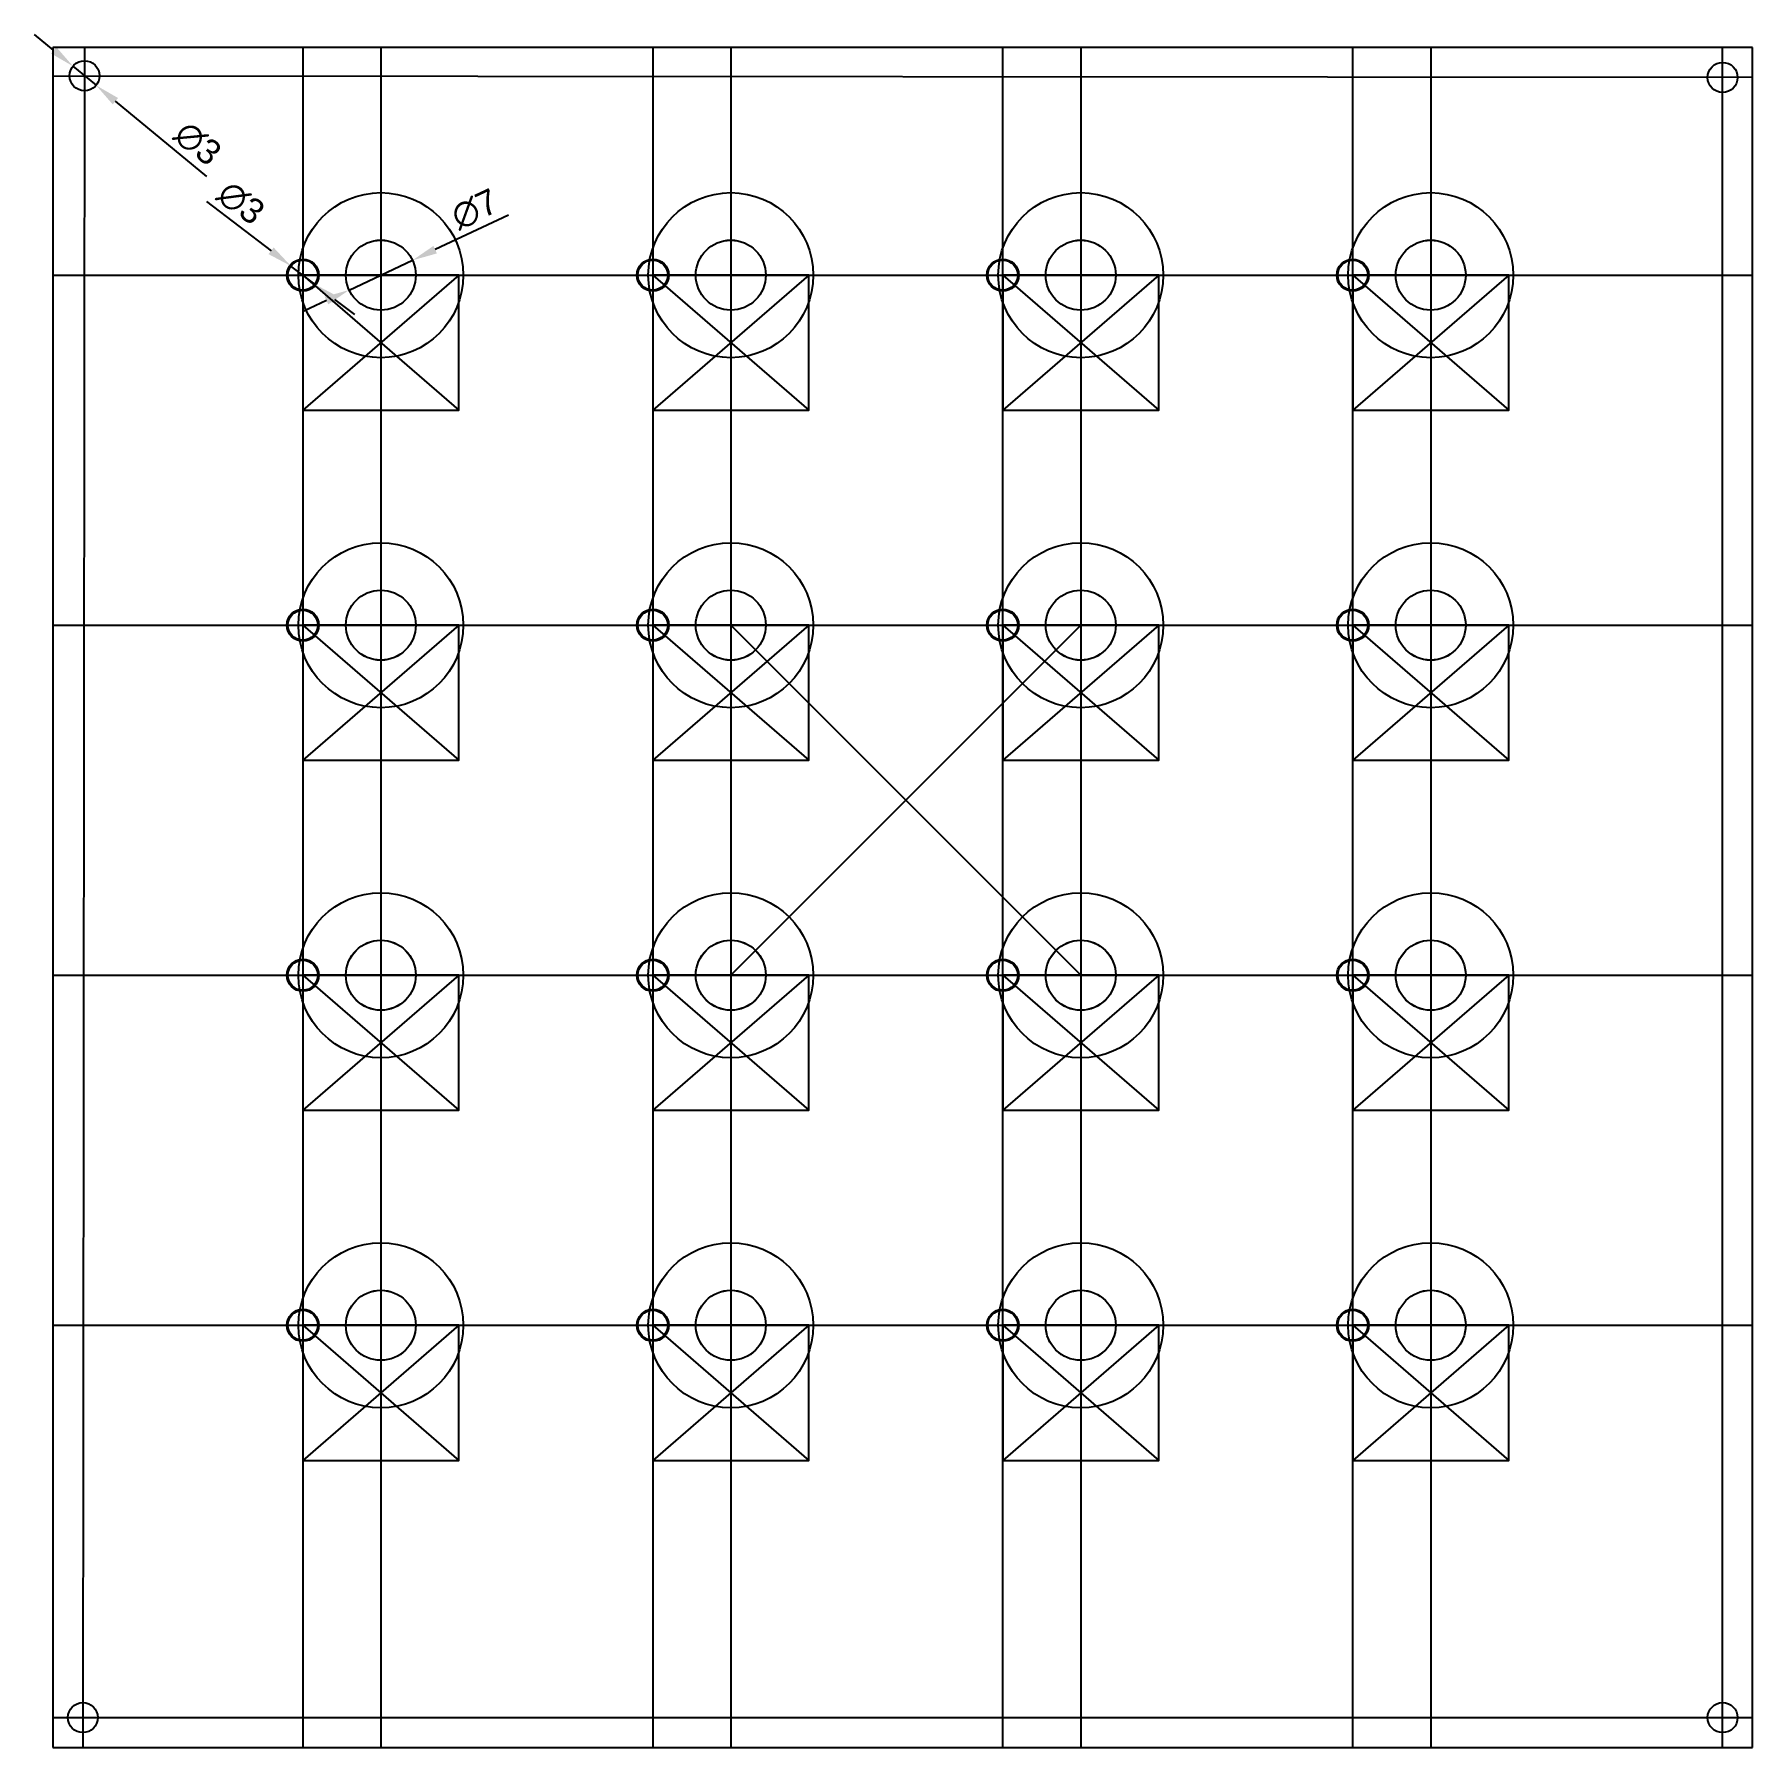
# Model space of a CAD drawing. Header units: millimetres. Extents: x -2 to 170, y 0 to 171.
import ezdxf

# ---------------------------------------------------------------- set-up
doc = ezdxf.new("R2010")
doc.units = ezdxf.units.MM
for name, color, linetype in [('Guide', 7, 'Continuous'), ('Hole', 255, 'Continuous'), ('Parts', 4, 'Continuous')]:
    doc.layers.add(name, color=color, linetype=linetype)
doc.styles.get("Standard").update_dxf_attribs({"font": 'arial.ttf'})
doc.dimstyles.new('ISO-25', dxfattribs={"dimtxt": 2.5, "dimasz": 2.5, "dimexe": 1.25, "dimexo": 0.625, "dimtad": 1, "dimtxsty": 'Standard', "dimcen": 2.5, "dimadec": 0, "dimazin": 0, "dimtfac": 1, "dimtmove": 0, "dimatfit": 3, "dimfxl": 1, "dimarcsym": 0})

# ---------------------------------------------------------------- blocks, each defined once
blk = doc.blocks.new('*U1')
at = {"layer": 'Parts'}
for p, q in [((-7.8, 2.62), (7.8, -10.88)), ((7.8, 2.62), (-7.8, -10.88))]:
    blk.add_line(p, q, dxfattribs=at)
blk.add_lwpolyline([(-7.8, -10.88), (7.8, -10.88), (7.8, 2.62), (-7.8, 2.62)], close=True, dxfattribs=at)
for centre, radius in [((0, 2.62), 8.25), ((0, 2.62), 3.5), ((-7.8, 2.62), 1.6)]:
    blk.add_circle(centre, radius, dxfattribs=at)
blk = doc.blocks.new('*U2')
at = {"layer": 'Parts', "color": 0, "linetype": 'ByBlock', "lineweight": -2, "transparency": 16777216}
for p in [(0, 105), (35, 105), (70, 105), (105, 105), (0, 70), (35, 70), (70, 70), (105, 70), (0, 35), (35, 35), (70, 35), (105, 35), (0, 0), (35, 0), (70, 0), (105, 0)]:
    blk.add_blockref('*U1', p, dxfattribs=at)
blk = doc.blocks.new('*D3')
at = {"layer": 'Defpoints', "color": 0, "transparency": 16777216}
for p in [(35.97, 148.71), (29.63, 145.74)]:
    blk.add_point(p, dxfattribs=at)
at = {"layer": 'Guide', "color": 0, "lineweight": -2, "transparency": 16777216}
for p, q in [((45.58, 153.22), (38.24, 149.78)), ((29.63, 145.74), (35.97, 148.71)), ((27.37, 144.68), (25.1, 143.62))]:
    blk.add_line(p, q, dxfattribs=at)
at = {"layer": 'Guide', "color": 0, "transparency": 16777216}
for points in [[(38.06, 150.15), (38.41, 149.4), (35.97, 148.71)], [(27.19, 145.06), (27.55, 144.31), (29.63, 145.74)]]:
    blk.add_solid(points, dxfattribs=at)
at = {"layer": 'Guide', "color": 0, "transparency": 16777216, "insert": (42.2, 153.81), "char_height": 2.5, "attachment_point": 5, "rotation": 25.1027}
blk.add_mtext('∅7', dxfattribs=at)
blk = doc.blocks.new('*D4')
at = {"layer": 'Defpoints', "color": 0, "transparency": 16777216}
for p in [(2.01, 168.12), (4.32, 166.21)]:
    blk.add_point(p, dxfattribs=at)
at = {"layer": 'Guide', "color": 0, "lineweight": -2, "transparency": 16777216}
for p, q in [((0.08, 169.71), (-1.85, 171.3)), ((2.01, 168.12), (4.32, 166.21)), ((15.4, 157.08), (6.25, 164.62))]:
    blk.add_line(p, q, dxfattribs=at)
at = {"layer": 'Guide', "color": 0, "transparency": 16777216}
for points in [[(0.35, 170.03), (-0.18, 169.39), (2.01, 168.12)], [(6.52, 164.94), (5.99, 164.3), (4.32, 166.21)]]:
    blk.add_solid(points, dxfattribs=at)
at = {"layer": 'Guide', "color": 0, "transparency": 16777216, "insert": (14.49, 160.39), "char_height": 2.5, "attachment_point": 5, "rotation": 320.4947}
blk.add_mtext('∅3', dxfattribs=at)
blk = doc.blocks.new('*U5')
at = {"layer": 'Hole'}
for centre, radius in [((2.9, 0), 3.5), ((-4.9, 0), 1.5)]:
    blk.add_circle(centre, radius, dxfattribs=at)
blk = doc.blocks.new('*U6')
at = {"layer": 'Hole', "color": 0, "linetype": 'ByBlock', "lineweight": -2, "transparency": 16777216}
for p in [(0, 105), (35, 105), (70, 105), (105, 105), (0, 70), (35, 70), (70, 70), (105, 70), (0, 35), (35, 35), (70, 35), (105, 35), (0, 0), (35, 0), (70, 0), (105, 0)]:
    blk.add_blockref('*U5', p, dxfattribs=at)
blk = doc.blocks.new('*D7')
at = {"layer": 'Defpoints', "color": 0, "transparency": 16777216}
for p in [(23.81, 148.14), (26.19, 146.32)]:
    blk.add_point(p, dxfattribs=at)
at = {"layer": 'Hole', "color": 0, "lineweight": -2, "transparency": 16777216}
for p, q in [((15.38, 154.59), (21.82, 149.66)), ((26.19, 146.32), (23.81, 148.14)), ((28.18, 144.8), (30.17, 143.28))]:
    blk.add_line(p, q, dxfattribs=at)
at = {"layer": 'Hole', "color": 0, "transparency": 16777216}
for points in [[(22.08, 149.99), (21.57, 149.33), (23.81, 148.14)], [(28.43, 145.13), (27.93, 144.47), (26.19, 146.32)]]:
    blk.add_solid(points, dxfattribs=at)
at = {"layer": 'Hole', "color": 0, "transparency": 16777216, "insert": (18.81, 154.45), "char_height": 2.5, "attachment_point": 5, "rotation": 322.5925}
blk.add_mtext('∅3', dxfattribs=at)

msp = doc.modelspace()

# ---------------------------------------------------------------- linework, layer by layer
for p, q in [((170, 170), (0, 170)), ((0, 170), (0, 0)), ((170, 0), (170, 170)), ((0, 0), (170, 0))]:
    msp.add_line(p, q)
at = {"layer": 'Guide'}
for p, q in [((25.002, 170), (25.002, 0)), ((32.802, 170), (32.802, 0)), ((60.002, 170), (60.002, 0)), ((67.802, 170), (67.802, 0)), ((95.002, 0), (95.002, 170)), ((102.802, 170), (102.802, 0)), ((130.002, 0), (130.002, 170)), ((137.802, 170), (137.802, 0)), ((0, 147.23), (170, 147.23)), ((0, 112.23), (170, 112.23)), ((0, 77.23), (170, 77.23)), ((0, 42.23), (170, 42.23))]:
    msp.add_line(p, q, dxfattribs=at)
at = {"layer": 'Hole'}
for p, q in [((3.167, 170), (3, 0)), ((167, 0), (167, 170)), ((0, 167.158), (170, 167.009)), ((0, 3), (170, 3))]:
    msp.add_line(p, q, dxfattribs=at)
for centre in [(3.167, 167.167), (167, 167), (3, 3), (167, 3)]:
    msp.add_circle(centre, 1.5, dxfattribs=at)
at = {"layer": 'Parts'}
for p, q in [((102.802, 112.23), (67.802, 77.23)), ((67.802, 112.23), (102.802, 77.23))]:
    msp.add_line(p, q, dxfattribs=at)

# ---------------------------------------------------------------- block references
at = {"layer": 'Hole'}
msp.add_blockref('*U6', (29.902, 42.23), dxfattribs=at)
at = {"layer": 'Parts'}
msp.add_blockref('*U2', (32.802, 39.605), dxfattribs=at)

# ---------------------------------------------------------------- dimensions: what is measured, and where the dimension line sits
at = {"layer": 'Guide'}
dim = msp.add_diameter_dim_2p(p1=(2.009, 168.121), p2=(4.324, 166.212), dimstyle='ISO-25', dxfattribs=at)
dim.commit()
dim.dimension.update_dxf_attribs({"geometry": '*D4', "text_midpoint": (13.233, 158.867), "dimtype": 163})
dim = msp.add_diameter_dim_2p(p1=(29.633, 145.745), p2=(35.971, 148.715), dimstyle='ISO-25', dxfattribs=at)
dim.commit()
dim.dimension.update_dxf_attribs({"geometry": '*D3', "text_midpoint": (42.202, 153.811)})
at = {"layer": 'Hole'}
dim = msp.add_diameter_dim_2p(p1=(26.193, 146.319), p2=(23.81, 148.141), dimstyle='ISO-25', dxfattribs=at)
dim.commit()
dim.dimension.update_dxf_attribs({"geometry": '*D7', "text_midpoint": (18.809, 154.448)})

doc.saveas('drawing.dxf')
